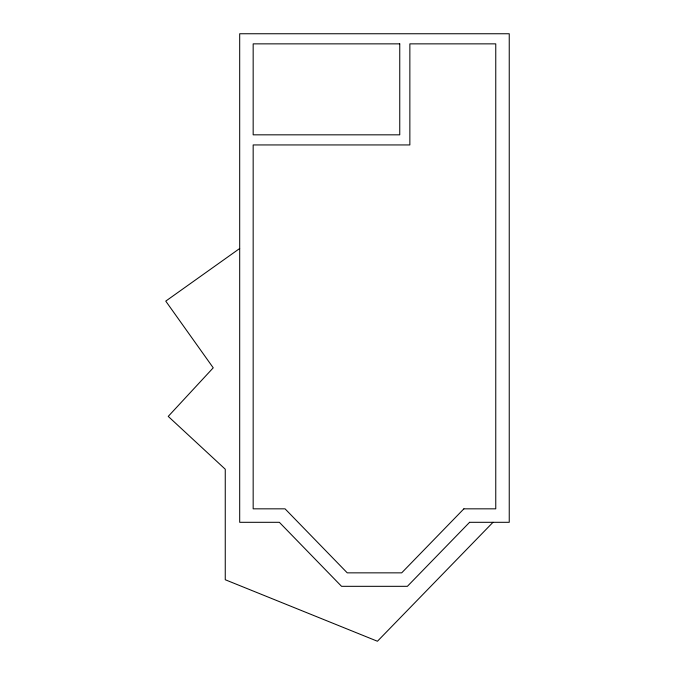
<?xml version="1.0" encoding="UTF-8"?>
<svg xmlns="http://www.w3.org/2000/svg" width="675" height="675" viewBox="0 0 675 675"><rect width="100%" height="100%" fill="white"/><g stroke="black" fill="none" stroke-linecap="round" stroke-linejoin="round"><path stroke-width="1.01" d="M493.003 522.307L377.443 641.25L225.256 579.741L225.256 469.209L168.235 416.399L213.232 367.824L165.755 301.118L239.692 248.493M463.885 508.832L401.692 572.847L347.245 572.847L285.052 508.832L253.167 508.832L253.167 144.939L409.86 144.939L409.86 43.858L495.762 43.858L495.762 508.832L463.885 508.832M469.581 522.307L407.388 586.322L341.55 586.322L279.357 522.307L239.692 522.307L239.692 33.75L509.245 33.75L509.245 522.307L469.581 522.307M399.752 43.858L253.167 43.858L253.167 134.831L399.752 134.831L399.752 43.858"/></g></svg>
